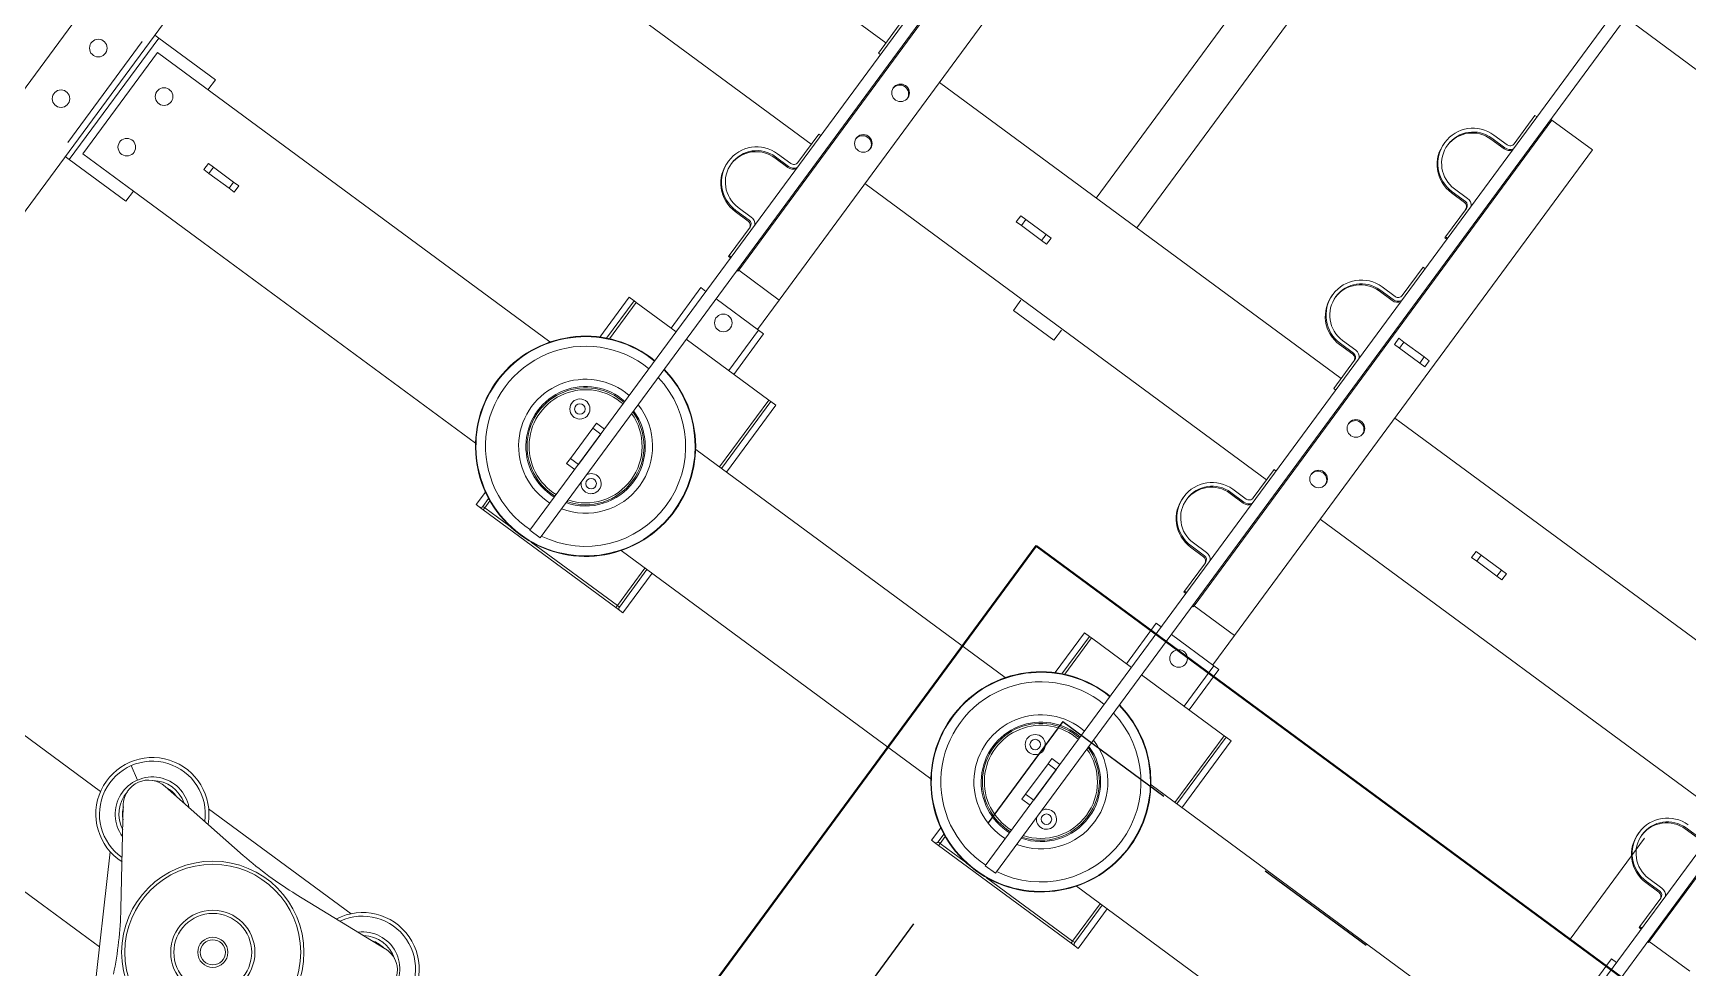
# Model space of a CAD drawing. Header units: metres. Extents: x 432095 to 435012, y 2470938 to 2473256.
# Drawn here: x 433751.425 to 433752.741, y 2471300.165 to 2471300.908 of the extents above; entities that cross this region are included whole.
import ezdxf

# ---------------------------------------------------------------- set-up
doc = ezdxf.new("R2010")
doc.units = ezdxf.units.M
doc.header["$MEASUREMENT"] = 0
for name, pattern in [('MB D$0$ACAD_ISO02W100', [15, 12, -3]), ('MB D$0$DASHDOT', [1, 0.5, -0.25, 0, -0.25]), ('MB D$0$HIDDEN', [0.375, 0.25, -0.125])]:
    doc.linetypes.add(name, pattern=pattern)
for name, color, linetype, lineweight in [('cong trinh tram 110kv', 7, 'Continuous', 5), ('MB D$0$Co ban', 2, 'Continuous', 40), ('MB D$0$net dut du kien lam', 8, 'MB D$0$HIDDEN', 20)]:
    doc.layers.add(name, color=color, linetype=linetype, lineweight=lineweight)
doc.layers.add('MB D$0$khuat', color=252, linetype='MB D$0$ACAD_ISO02W100')

# ---------------------------------------------------------------- blocks, each defined once
blk = doc.blocks.new('MB D$0$MBA 63')
at = {"layer": 'MB D$0$Co ban'}
for q in [(105499.6, 31484.6), (106499.6, 29984.6)]:
    blk.add_line((105499.6, 29984.6), q, dxfattribs=at)
at = {"layer": 'MB D$0$khuat'}
for q in [(105599.6, 30684.6), (106499.6, 30084.6)]:
    blk.add_line((105599.6, 30084.6), q, dxfattribs=at)
at = {"layer": 'MB D$0$net dut du kien lam', "color": 8, "linetype": 'MB D$0$DASHDOT', "ltscale": 0.5}
blk.add_line((106699.6, 30512.3), (98099.6, 30512.3), dxfattribs=at)
blk = doc.blocks.new('MB D$0$mba 1')
at = {"layer": 'cong trinh tram 110kv'}
for p, q in [((-18808.7, 10034.9), (-18879, 9913)), ((-19293.9, 6788.9), (-19293.9, 9988.9)), ((-19235.9, 6788.9), (-19235.9, 9988.9)), ((-18841, 9978.9), (-19225.9, 9978.9)), ((-18892.9, 9876.6), (-18845.3, 9944.6)), ((-18913.7, 9878.9), (-19225.9, 9878.9)), ((-18906.3, 9847.9), (-18895.4, 9854.2)), ((-18792.1, 9852.4), (-18874.7, 9845.2)), ((-18657.1, 9845.2), (-18739.8, 9852.4)), ((-18836.3, 9838.9), (-18695.5, 9838.9)), ((-18808.4, 9517.9), (-18805.4, 9517.9)), ((-18808.4, 9505.6), (-18808.4, 9517.9)), ((-18801.4, 9517.9), (-18805.4, 9517.9)), ((-18803.4, 9515.9), (-18801.4, 9515.9)), ((-18803.4, 9508.1), (-18803.4, 9515.9)), ((-18670.4, 9517.9), (-18801.4, 9517.9)), ((-18801.4, 9517.9), (-18801.4, 9515.9)), ((-18801.4, 9515.9), (-18776.4, 9515.9)), ((-18801.4, 9509.1), (-18801.4, 9515.9)), ((-18751.9, 9508.9), (-18761.9, 9508.9)), ((-18761.9, 7348.9), (-18761.9, 9508.9)), ((-18755.5, 9515.9), (-18670.4, 9515.9)), ((-18751.9, 9508.9), (-18751.9, 7348.9)), ((-18666.4, 9517.9), (-18670.4, 9517.9)), ((-18670.4, 9517.9), (-18670.4, 9515.9)), ((-18670.4, 9515.9), (-18668.4, 9515.9)), ((-18670.4, 9515.9), (-18670.4, 9478.9)), ((-18668.4, 9515.9), (-18668.4, 9478.9)), ((-18666.4, 9517.9), (-18663.4, 9517.9)), ((-18663.4, 9517.9), (-18663.4, 9478.9)), ((-18358.4, 9517.9), (-18355.4, 9517.9)), ((-18358.4, 9505.6), (-18358.4, 9517.9)), ((-18351.4, 9517.9), (-18355.4, 9517.9)), ((-18353.4, 9515.9), (-18351.4, 9515.9)), ((-18353.4, 9508.1), (-18353.4, 9515.9)), ((-18220.4, 9517.9), (-18351.4, 9517.9)), ((-18351.4, 9517.9), (-18351.4, 9515.9)), ((-18351.4, 9515.9), (-18326.4, 9515.9)), ((-18351.4, 9509.1), (-18351.4, 9515.9)), ((-18301.9, 9508.9), (-18311.9, 9508.9)), ((-18311.9, 7348.9), (-18311.9, 9508.9)), ((-18305.5, 9515.9), (-18220.4, 9515.9)), ((-18301.9, 9508.9), (-18301.9, 7348.9)), ((-18216.4, 9517.9), (-18220.4, 9517.9)), ((-18220.4, 9517.9), (-18220.4, 9515.9)), ((-18220.4, 9515.9), (-18218.4, 9515.9)), ((-18220.4, 9515.9), (-18220.4, 9478.9)), ((-18218.4, 9515.9), (-18218.4, 9478.9)), ((-18216.4, 9517.9), (-18213.4, 9517.9)), ((-18213.4, 9517.9), (-18213.4, 9478.9)), ((-17861.9, 7348.9), (-17861.9, 9508.9)), ((-17851.9, 9508.9), (-17851.9, 7348.9)), ((-19231.9, 9488.9), (-19235.9, 9488.9)), ((-19231.9, 9368.9), (-19231.9, 9488.9)), ((-19175.9, 9488.9), (-19231.9, 9488.9)), ((-19175.9, 9478.9), (-19175.9, 9488.9)), ((-19240.9, 9478.9), (-19240.9, 9378.9)), ((-19225.9, 9378.9), (-19225.9, 9478.9)), ((-19225.9, 9478.9), (-18837.9, 9478.9)), ((-18693.9, 9478.9), (-18387.9, 9478.9)), ((-18243.9, 9478.9), (-17937.9, 9478.9)), ((-18761.9, 9448.9), (-18769.9, 9448.9)), ((-18769.9, 9448.9), (-18769.9, 9443.9)), ((-18769.9, 9443.9), (-18761.9, 9443.9)), ((-18769.9, 9413.9), (-18769.9, 9443.9)), ((-18761.9, 9443.9), (-18761.9, 9413.9)), ((-18311.9, 9448.9), (-18319.9, 9448.9)), ((-18319.9, 9448.9), (-18319.9, 9443.9)), ((-18319.9, 9443.9), (-18311.9, 9443.9)), ((-18319.9, 9413.9), (-18319.9, 9443.9)), ((-18311.9, 9443.9), (-18311.9, 9413.9)), ((-19135.9, 9431.9), (-19140.9, 9431.9)), ((-19140.9, 9425.9), (-19140.9, 9431.9)), ((-19135.9, 9431.9), (-19115.9, 9431.9)), ((-19135.9, 9425.9), (-19135.9, 9431.9)), ((-19110.9, 9431.9), (-19115.9, 9431.9)), ((-19115.9, 9425.9), (-19115.9, 9431.9)), ((-19110.9, 9425.9), (-19110.9, 9431.9)), ((-19140.9, 9425.9), (-19135.9, 9425.9)), ((-19115.9, 9425.9), (-19135.9, 9425.9)), ((-19115.9, 9425.9), (-19110.9, 9425.9)), ((-18761.9, 9413.9), (-18769.9, 9413.9)), ((-18769.9, 9413.9), (-18769.9, 9408.9)), ((-18311.9, 9413.9), (-18319.9, 9413.9)), ((-18319.9, 9413.9), (-18319.9, 9408.9)), ((-18769.9, 9408.9), (-18761.9, 9408.9)), ((-18319.9, 9408.9), (-18311.9, 9408.9)), ((-19225.9, 9378.9), (-18837.9, 9378.9)), ((-19175.9, 9368.9), (-19175.9, 9378.9)), ((-18693.9, 9378.9), (-18387.9, 9378.9)), ((-18670.4, 9378.9), (-18670.4, 9312.9)), ((-18668.4, 9378.9), (-18668.4, 9312.9)), ((-18663.4, 9378.9), (-18663.4, 9312.9)), ((-18243.9, 9378.9), (-17937.9, 9378.9)), ((-18220.4, 9378.9), (-18220.4, 9312.9)), ((-18218.4, 9378.9), (-18218.4, 9312.9)), ((-18213.4, 9378.9), (-18213.4, 9312.9)), ((-19235.9, 9368.9), (-19231.9, 9368.9)), ((-19231.9, 9368.9), (-19175.9, 9368.9)), ((-18808.4, 9312.9), (-18808.4, 9352.3)), ((-18803.4, 9312.9), (-18803.4, 9349.8)), ((-18801.4, 9312.9), (-18801.4, 9348.8)), ((-18358.4, 9312.9), (-18358.4, 9352.3)), ((-18353.4, 9312.9), (-18353.4, 9349.8)), ((-18351.4, 9312.9), (-18351.4, 9348.8)), ((-18803.4, 9312.9), (-18808.4, 9312.9)), ((-18803.4, 9312.9), (-18801.4, 9312.9)), ((-18761.9, 9312.9), (-18801.4, 9312.9)), ((-18766.9, 9312.9), (-18766.9, 9272.9)), ((-18670.4, 9312.9), (-18751.9, 9312.9)), ((-18709.9, 9312.9), (-18709.9, 9272.9)), ((-18704.9, 9272.9), (-18704.9, 9312.9)), ((-18670.4, 9312.9), (-18668.4, 9312.9)), ((-18663.4, 9312.9), (-18668.4, 9312.9)), ((-18353.4, 9312.9), (-18358.4, 9312.9)), ((-18353.4, 9312.9), (-18351.4, 9312.9)), ((-18311.9, 9312.9), (-18351.4, 9312.9)), ((-18316.9, 9312.9), (-18316.9, 9272.9)), ((-18220.4, 9312.9), (-18301.9, 9312.9)), ((-18259.9, 9312.9), (-18259.9, 9272.9)), ((-18254.9, 9272.9), (-18254.9, 9312.9)), ((-18220.4, 9312.9), (-18218.4, 9312.9)), ((-18213.4, 9312.9), (-18218.4, 9312.9)), ((-17866.9, 9312.9), (-17866.9, 9272.9)), ((-18766.9, 9272.9), (-18761.9, 9272.9)), ((-18751.9, 9272.9), (-18709.9, 9272.9)), ((-18710.9, 9243.9), (-18710.9, 9272.9)), ((-18709.9, 9272.9), (-18704.9, 9272.9)), ((-18316.9, 9272.9), (-18311.9, 9272.9)), ((-18301.9, 9272.9), (-18259.9, 9272.9)), ((-18260.9, 9243.9), (-18260.9, 9272.9)), ((-18259.9, 9272.9), (-18254.9, 9272.9)), ((-17866.9, 9272.9), (-17861.9, 9272.9)), ((-18750.9, 9244.9), (-18751.9, 9244.9)), ((-18750.9, 9243.9), (-18751.9, 9243.9)), ((-18750.9, 9243.9), (-18750.9, 9244.9)), ((-18710.9, 9243.9), (-18750.9, 9243.9)), ((-18750.9, 8763.9), (-18750.9, 9243.9)), ((-18710.9, 9243.9), (-18710.9, 8763.9)), ((-18300.9, 9244.9), (-18301.9, 9244.9)), ((-18300.9, 9243.9), (-18301.9, 9243.9)), ((-18300.9, 9243.9), (-18300.9, 9244.9)), ((-18260.9, 9243.9), (-18300.9, 9243.9)), ((-18300.9, 8763.9), (-18300.9, 9243.9)), ((-18260.9, 9243.9), (-18260.9, 8763.9)), ((-17850.9, 9244.9), (-17851.9, 9244.9)), ((-17850.9, 9243.9), (-17851.9, 9243.9)), ((-17850.9, 9243.9), (-17850.9, 9244.9)), ((-17810.9, 9243.9), (-17850.9, 9243.9)), ((-17850.9, 8763.9), (-17850.9, 9243.9)), ((-18763.9, 9239.9), (-18761.9, 9239.9)), ((-18763.9, 9238.9), (-18763.9, 9239.9)), ((-18763.9, 9238.9), (-18763.9, 9210.9)), ((-18761.9, 9238.9), (-18763.9, 9238.9)), ((-18313.9, 9239.9), (-18311.9, 9239.9)), ((-18313.9, 9238.9), (-18313.9, 9239.9)), ((-18313.9, 9238.9), (-18313.9, 9210.9)), ((-18311.9, 9238.9), (-18313.9, 9238.9)), ((-17863.9, 9239.9), (-17861.9, 9239.9)), ((-17863.9, 9238.9), (-17863.9, 9239.9)), ((-17863.9, 9238.9), (-17863.9, 9210.9)), ((-17861.9, 9238.9), (-17863.9, 9238.9)), ((-18780.9, 9207.9), (-18767.9, 9207.9)), ((-18767.9, 9206.9), (-18780.9, 9206.9)), ((-18780.9, 9203.9), (-18767.9, 9203.9)), ((-18330.9, 9207.9), (-18317.9, 9207.9)), ((-18317.9, 9206.9), (-18330.9, 9206.9)), ((-18330.9, 9203.9), (-18317.9, 9203.9)), ((-17880.9, 9207.9), (-17867.9, 9207.9)), ((-17867.9, 9206.9), (-17880.9, 9206.9)), ((-17880.9, 9203.9), (-17867.9, 9203.9)), ((-18780.9, 9154.9), (-18767.9, 9154.9)), ((-18767.9, 9153.9), (-18780.9, 9153.9)), ((-18780.9, 9150.9), (-18767.9, 9150.9)), ((-18330.9, 9154.9), (-18317.9, 9154.9)), ((-18317.9, 9153.9), (-18330.9, 9153.9)), ((-18330.9, 9150.9), (-18317.9, 9150.9)), ((-17880.9, 9154.9), (-17867.9, 9154.9)), ((-17867.9, 9153.9), (-17880.9, 9153.9)), ((-18763.9, 9146.9), (-18763.9, 9118.9)), ((-18555.9, 9139.9), (-18555.9, 9129.9)), ((-18515.9, 9139.9), (-18555.9, 9139.9)), ((-18515.9, 9139.9), (-18515.9, 9129.9)), ((-18313.9, 9146.9), (-18313.9, 9118.9)), ((-19225.9, 9128.9), (-18763.9, 9128.9)), ((-18710.9, 9128.9), (-18313.9, 9128.9)), ((-18260.9, 9128.9), (-17863.9, 9128.9)), ((-18763.9, 9118.9), (-18761.9, 9118.9)), ((-18313.9, 9118.9), (-18311.9, 9118.9)), ((-18590.9, 9081.9), (-18595.9, 9081.9)), ((-18595.9, 9075.9), (-18595.9, 9081.9)), ((-18595.9, 9075.9), (-18590.9, 9075.9)), ((-18590.9, 9081.9), (-18570.9, 9081.9)), ((-18590.9, 9075.9), (-18590.9, 9081.9)), ((-18570.9, 9075.9), (-18590.9, 9075.9)), ((-18565.9, 9081.9), (-18570.9, 9081.9)), ((-18570.9, 9075.9), (-18570.9, 9081.9)), ((-18570.9, 9075.9), (-18565.9, 9075.9)), ((-18565.9, 9075.9), (-18565.9, 9081.9)), ((-18140.9, 9081.9), (-18145.9, 9081.9)), ((-18145.9, 9075.9), (-18145.9, 9081.9)), ((-18145.9, 9075.9), (-18140.9, 9075.9)), ((-18140.9, 9081.9), (-18120.9, 9081.9)), ((-18140.9, 9075.9), (-18140.9, 9081.9)), ((-18120.9, 9075.9), (-18140.9, 9075.9)), ((-18115.9, 9081.9), (-18120.9, 9081.9)), ((-18120.9, 9075.9), (-18120.9, 9081.9)), ((-18120.9, 9075.9), (-18115.9, 9075.9)), ((-18115.9, 9075.9), (-18115.9, 9081.9)), ((-18763.9, 9038.9), (-18763.9, 9010.9)), ((-18761.9, 9038.9), (-18763.9, 9038.9)), ((-18313.9, 9038.9), (-18313.9, 9010.9)), ((-18311.9, 9038.9), (-18313.9, 9038.9)), ((-19225.9, 9028.9), (-18763.9, 9028.9)), ((-18710.9, 9028.9), (-18313.9, 9028.9)), ((-18555.9, 9028.9), (-18555.9, 8218.9)), ((-18515.9, 9028.9), (-18515.9, 8218.9)), ((-18260.9, 9028.9), (-17863.9, 9028.9)), ((-18317.9, 9007.9), (-18330.9, 9007.9)), ((-18317.9, 9006.9), (-18330.9, 9006.9)), ((-18330.9, 9003.9), (-18317.9, 9003.9)), ((-18290.9, 8981.9), (-18295.9, 8981.9)), ((-18295.9, 8981.9), (-18295.9, 8975.9)), ((-18290.9, 8981.9), (-18270.9, 8981.9)), ((-18290.9, 8981.9), (-18290.9, 8975.9)), ((-18265.9, 8981.9), (-18270.9, 8981.9)), ((-18270.9, 8981.9), (-18270.9, 8975.9)), ((-18265.9, 8981.9), (-18265.9, 8975.9)), ((-18295.9, 8975.9), (-18290.9, 8975.9)), ((-18270.9, 8975.9), (-18290.9, 8975.9)), ((-18270.9, 8975.9), (-18265.9, 8975.9)), ((-18317.9, 8954.9), (-18330.9, 8954.9)), ((-18317.9, 8953.9), (-18330.9, 8953.9)), ((-18330.9, 8950.9), (-18317.9, 8950.9)), ((-18313.9, 8946.9), (-18313.9, 8918.9)), ((-18313.9, 8918.9), (-18311.9, 8918.9)), ((-18313.9, 8889.9), (-18313.9, 8888.9)), ((-18311.9, 8889.9), (-18313.9, 8889.9)), ((-18313.9, 8888.9), (-18313.9, 8860.9)), ((-18311.9, 8888.9), (-18313.9, 8888.9)), ((-18317.9, 8857.9), (-18330.9, 8857.9)), ((-18317.9, 8856.9), (-18330.9, 8856.9)), ((-18330.9, 8853.9), (-18317.9, 8853.9)), ((-18317.9, 8804.9), (-18330.9, 8804.9)), ((-18317.9, 8803.9), (-18330.9, 8803.9)), ((-18330.9, 8800.9), (-18317.9, 8800.9)), ((-18313.9, 8796.9), (-18313.9, 8768.9)), ((-18313.9, 8768.9), (-18311.9, 8768.9)), ((-18301.9, 8763.9), (-18300.9, 8763.9)), ((-18260.9, 8763.9), (-18300.9, 8763.9)), ((-18215.9, 8663.4), (-18301.9, 8663.4))]:
    blk.add_line(p, q, dxfattribs=at)
for centre, radius in [((-18765.9, 9928.9), 72.5), ((-18765.9, 9928.9), 70), ((-18765.9, 9928.9), 33.5), ((-18765.9, 9928.9), 31), ((-18765.9, 9928.9), 12), ((-18765.9, 9928.9), 10), ((-19265.9, 9453.9), 7), ((-19200.9, 9453.9), 7), ((-18744.7, 9450.2), 4.19), ((-18294.7, 9450.2), 4.19), ((-18787.1, 9407.7), 8), ((-18337.1, 9407.7), 8), ((-19265.9, 9403.9), 7), ((-19200.9, 9403.9), 7), ((-18787.1, 9407.7), 4.19), ((-18337.1, 9407.7), 4.19), ((-18735.9, 9284.9), 7), ((-18285.9, 9284.9), 7), ((-18730.9, 9103.9), 7), ((-18280.9, 9103.9), 7), ((-18730.9, 9053.9), 7), ((-18280.9, 9053.9), 7)]:
    blk.add_circle(centre, radius, dxfattribs=at)
for centre, radius, start, end in [((-19091, 10116.6), 300, 325, 335), ((-18869.8, 9868.9), 45, 86.1, 333.9), ((-18869.8, 9868.9), 42.1, 88.5276, 331.4724), ((-18662, 9868.9), 45, 206.1, 93.9), ((-18662, 9868.9), 42.1, 208.5276, 91.4724), ((-18869.8, 9868.9), 29.6, 106.8042, 313.1958), ((-18869.8, 9868.9), 26.7, 115.4274, 185.4417), ((-18662, 9868.9), 29.6, 226.8042, 73.1958), ((-18876.5, 9865.1), 20, 145, 275), ((-18869.8, 9868.9), 23.8, 132.5107, 157.4893), ((-18655.3, 9865.1), 20, 265, 35), ((-18765.9, 9553.6), 300, 85, 95), ((-18869.8, 9868.9), 26.7, 234.5583, 304.5726), ((-18869.8, 9868.9), 23.8, 262.5107, 287.4893), ((-18662, 9868.9), 26.7, 235.4274, 305.4417), ((-18662, 9868.9), 23.8, 252.5107, 277.4893), ((-18765.9, 9428.9), 87.6, 279.1955, 272.6169), ((-18765.9, 9428.9), 87.6, 279.1945, 272.6166), ((-18765.9, 9428.9), 87.6, 279.1935, 272.6164), ((-18765.9, 9428.9), 87.4, 279.2152, 272.6225), ((-18765.9, 9428.9), 87.2, 279.2361, 272.6284), ((-18765.9, 9428.9), 79.6, 87.1193, 272.8807), ((-18805.4, 9515.9), 2, 0, 90), ((-18765.9, 9428.9), 79.6, 280.1308, 79.8692), ((-18666.4, 9515.9), 2, 90, 180), ((-18315.9, 9428.9), 87.6, 279.1955, 272.6169), ((-18315.9, 9428.9), 87.6, 279.1945, 272.6166), ((-18315.9, 9428.9), 87.6, 279.1935, 272.6164), ((-18315.9, 9428.9), 87.4, 279.2152, 272.6225), ((-18315.9, 9428.9), 87.2, 279.2361, 272.6284), ((-18315.9, 9428.9), 79.6, 87.1193, 272.8807), ((-18355.4, 9515.9), 2, 0, 90), ((-18315.9, 9428.9), 79.6, 280.1308, 79.8692), ((-18216.4, 9515.9), 2, 90, 180), ((-18765.9, 9428.9), 53.3, 85.694, 274.306), ((-18765.9, 9428.9), 53.3, 285.2359, 74.7641), ((-18315.9, 9428.9), 53.3, 85.694, 274.306), ((-18315.9, 9428.9), 53.3, 285.2359, 74.7641), ((-18765.9, 9428.9), 47.5, 85.1694, 274.8306), ((-18765.9, 9428.9), 46.5, 85.0652, 274.9348), ((-18765.9, 9428.9), 45, 84.9003, 275.0997), ((-18765.9, 9428.9), 47.5, 287.1418, 72.8582), ((-18765.9, 9428.9), 46.5, 287.5222, 72.4778), ((-18765.9, 9428.9), 45, 288.1262, 71.8738), ((-18315.9, 9428.9), 47.5, 85.1694, 274.8306), ((-18315.9, 9428.9), 46.5, 85.0652, 274.9348), ((-18315.9, 9428.9), 45, 84.9003, 275.0997), ((-18315.9, 9428.9), 47.5, 287.1418, 72.8582), ((-18315.9, 9428.9), 46.5, 287.5222, 72.4778), ((-18315.9, 9428.9), 45, 288.1262, 71.8738), ((-18744.7, 9450.2), 8, 205.6241, 154.3759), ((-18294.7, 9450.2), 8, 205.6241, 154.3759), ((-18780.9, 9179.9), 28, 90, 181.0232), ((-18780.9, 9178.9), 28, 90, 270), ((-18780.9, 9178.9), 25, 90, 270), ((-18767.9, 9211.9), 4, 270, 0), ((-18767.9, 9210.9), 4, 270, 0), ((-18767.9, 9210.9), 7, 270, 328.9973), ((-18330.9, 9179.9), 28, 90, 181.0232), ((-18330.9, 9178.9), 28, 90, 270), ((-18330.9, 9178.9), 25, 90, 270), ((-18317.9, 9211.9), 4, 270, 0), ((-18317.9, 9210.9), 4, 270, 0), ((-18317.9, 9210.9), 7, 270, 328.9973), ((-17880.9, 9179.9), 28, 90, 181.0232), ((-17880.9, 9178.9), 28, 90, 270), ((-17880.9, 9178.9), 25, 90, 270), ((-17867.9, 9211.9), 4, 270, 0), ((-17867.9, 9210.9), 4, 270, 0), ((-17867.9, 9210.9), 7, 270, 328.9973), ((-18780.9, 9179.9), 25, 181.146, 270), ((-18330.9, 9179.9), 25, 181.146, 270), ((-17880.9, 9179.9), 25, 181.146, 270), ((-18767.9, 9147.9), 7, 31.0027, 90), ((-18767.9, 9146.9), 7, 31.0027, 90), ((-18767.9, 9146.9), 4, 0, 90), ((-18317.9, 9147.9), 7, 31.0027, 90), ((-18317.9, 9146.9), 7, 31.0027, 90), ((-18317.9, 9146.9), 4, 0, 90), ((-18730.9, 9104.9), 7, 184.096, 355.904), ((-18280.9, 9104.9), 7, 184.096, 355.904), ((-18730.9, 9054.9), 7, 184.096, 355.904), ((-18280.9, 9054.9), 7, 184.096, 355.904), ((-18330.9, 8979.9), 28, 90, 181.0232), ((-18330.9, 8978.9), 28, 90, 270), ((-18317.9, 9011.9), 4, 270, 0), ((-18317.9, 9010.9), 4, 270, 0), ((-18317.9, 9010.9), 7, 270, 328.9973), ((-18330.9, 8978.9), 25, 90, 270), ((-18330.9, 8979.9), 25, 181.146, 270), ((-18317.9, 8947.9), 7, 31.0027, 90), ((-18317.9, 8946.9), 7, 31.0027, 90), ((-18317.9, 8946.9), 4, 0, 90), ((-18317.9, 8861.9), 4, 270, 0), ((-18317.9, 8860.9), 4, 270, 0), ((-18330.9, 8829.9), 28, 90, 181.0232), ((-18330.9, 8828.9), 28, 90, 270), ((-18330.9, 8828.9), 25, 90, 270), ((-18317.9, 8860.9), 7, 270, 328.9973), ((-18330.9, 8829.9), 25, 181.146, 270), ((-18317.9, 8797.9), 7, 31.0027, 90), ((-18317.9, 8796.9), 7, 31.0027, 90), ((-18317.9, 8796.9), 4, 0, 90)]:
    blk.add_arc(centre, radius, start, end, dxfattribs=at)

msp = doc.modelspace()

# ---------------------------------------------------------------- block references
at = {"layer": 'cong trinh tram 110kv', "yscale": 0.00100000003283925, "zscale": 0.001}
for name, p, xscale, rotation in [('MB D$0$MBA 63', (433790.6662, 2471403.2202), 0.001000000045165598, 233.6153637256497), ('MB D$0$mba 1', (433772.565, 2471297.0384), -0.001000000032834317, 143.6153590623919)]:
    msp.add_blockref(name, p, dxfattribs=dict(at, xscale=xscale, rotation=rotation))

doc.saveas('drawing.dxf')
